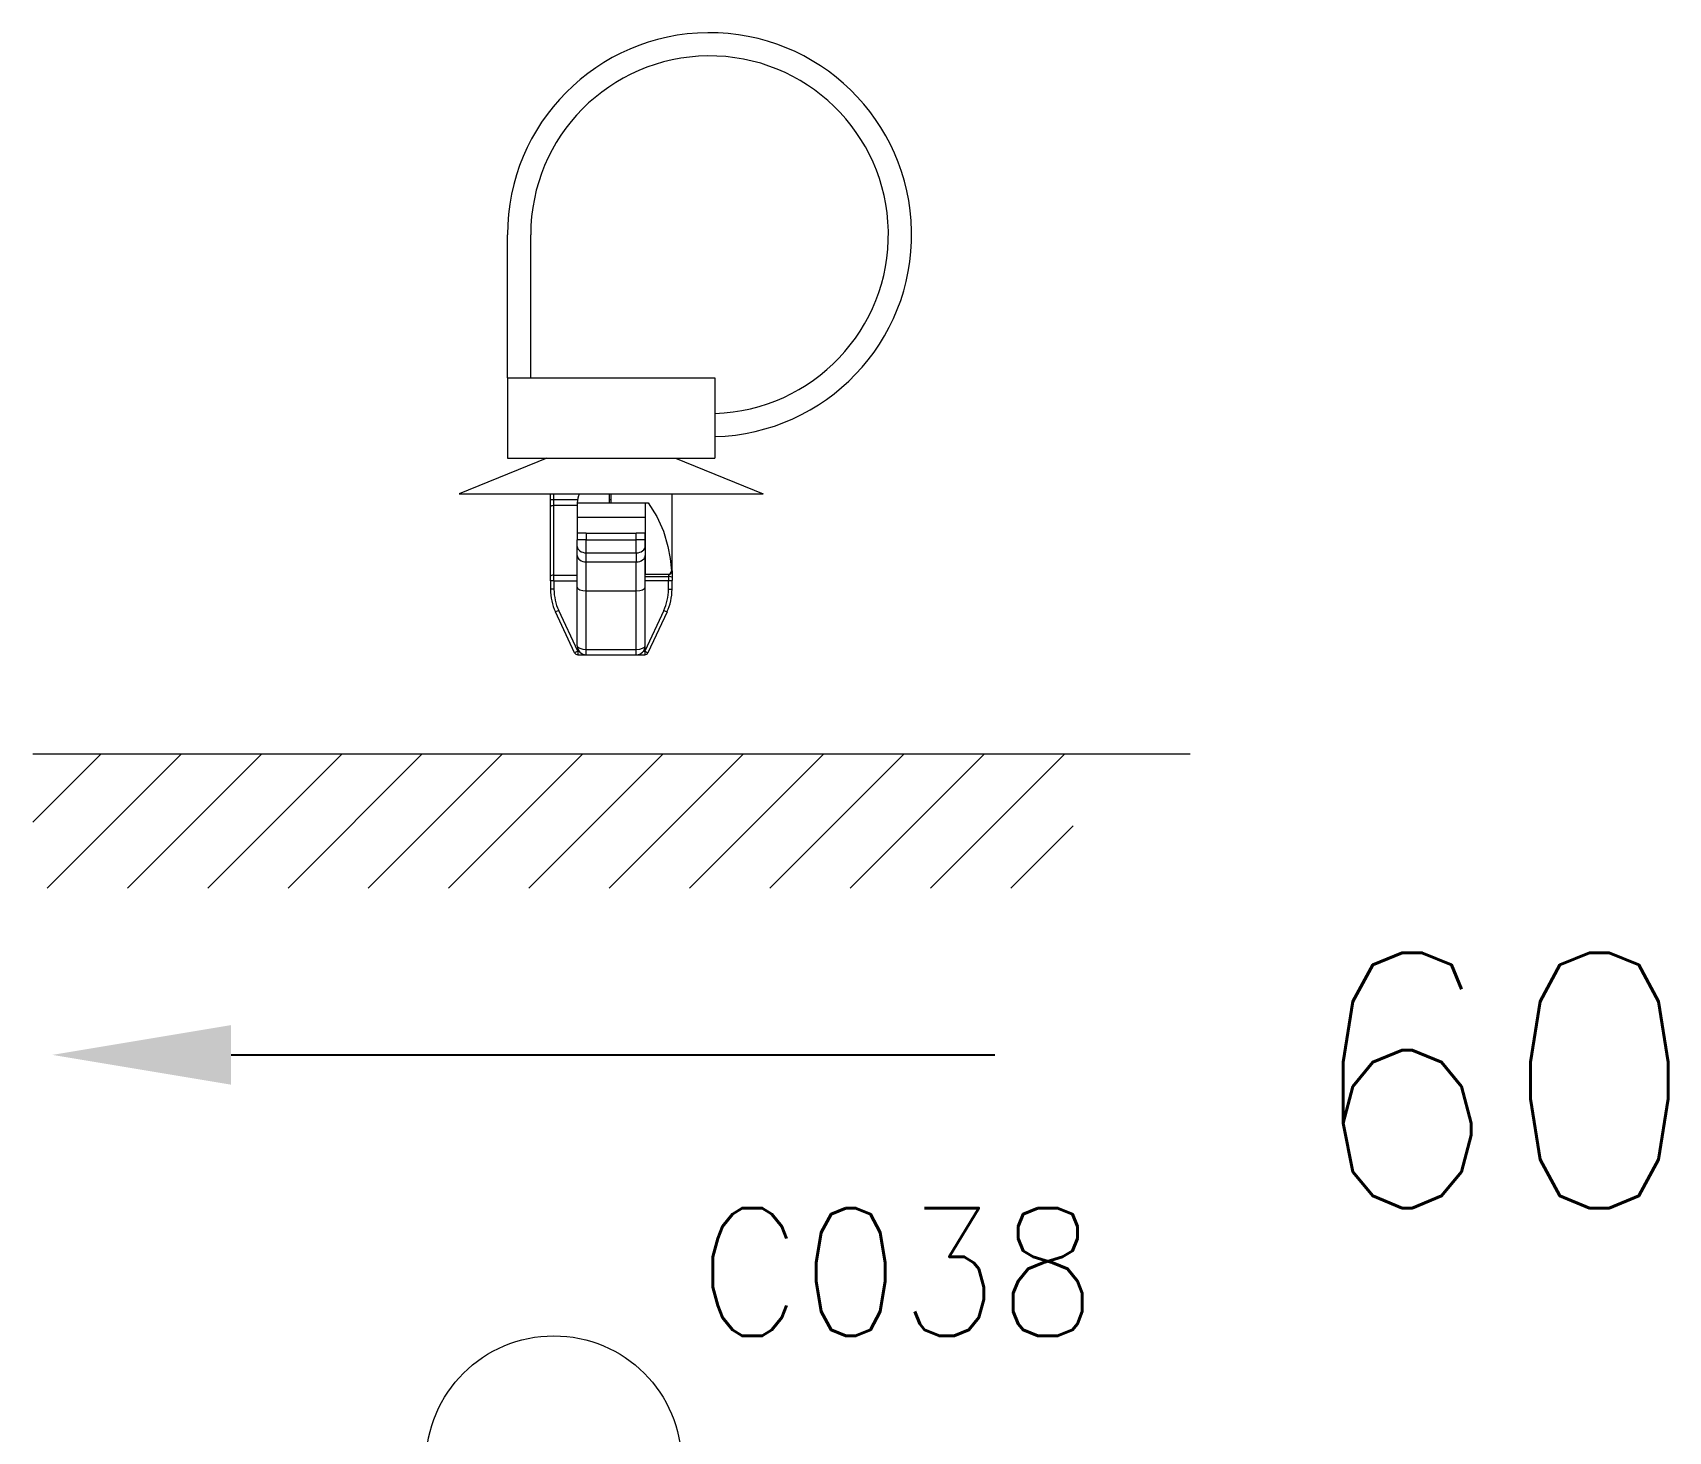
# Model space of a CAD drawing. Header units: inches. Extents: x 47316 to 59086, y 3141 to 11743.
# Drawn here: x 54155.52 to 54187.53, y 10133.24 to 10160.62 of the extents above; entities that cross this region are included whole.
import ezdxf

# ---------------------------------------------------------------- set-up
doc = ezdxf.new("R2010")
doc.units = ezdxf.units.IN
doc.header["$MEASUREMENT"] = 0
doc.styles.get("Standard").update_dxf_attribs({"font": ''})
doc.styles.get('Standard').set_extended_font_data('SimSun')
doc.linetypes.add('_VH_FELT_TAPE', pattern='A,0.4,-0.7,["FELT",Standard,S=0.3,R=0,X=-0.5,Y=-0.15],-0.7', length=1.8)

msp = doc.modelspace()

# ---------------------------------------------------------------- linework, layer by layer
at = {"color": 0, "linetype": 'ByBlock', "lineweight": 15, "ltscale": 0.2}
for p, q in [((54164.815, 10153.87), (54164.815, 10156.67)), ((54165.27, 10153.87), (54165.27, 10156.67))]:
    msp.add_line(p, q, dxfattribs=at)
at = {"color": 0, "linetype": 'ByBlock', "lineweight": 15, "ltscale": 0.289999}
msp.add_line((54164.815, 10153.87), (54168.875, 10153.87), dxfattribs=at)
at = {"color": 0, "linetype": 'ByBlock', "lineweight": 15, "ltscale": 0.1125}
for p, q in [((54164.815, 10153.87), (54164.815, 10152.295)), ((54168.875, 10153.87), (54168.875, 10152.295))]:
    msp.add_line(p, q, dxfattribs=at)
at = {"color": 0, "linetype": 'ByBlock', "lineweight": 15, "ltscale": 0.132311}
for p, q in [((54165.585, 10152.295), (54163.87, 10151.595)), ((54168.105, 10152.295), (54169.82, 10151.595))]:
    msp.add_line(p, q, dxfattribs=at)
at = {"color": 0, "linetype": 'ByBlock', "lineweight": 15, "ltscale": 0.096026}
for p, q in [((54164.815, 10152.295), (54166.16, 10152.295)), ((54167.531, 10152.295), (54168.875, 10152.295))]:
    msp.add_line(p, q, dxfattribs=at)
at = {"color": 0, "linetype": 'ByBlock', "lineweight": 15, "ltscale": 0.097948}
msp.add_line((54166.16, 10152.295), (54167.531, 10152.295), dxfattribs=at)
at = {"color": 0, "linetype": 'ByBlock', "lineweight": 15, "ltscale": 0.425}
msp.add_line((54163.87, 10151.595), (54169.82, 10151.595), dxfattribs=at)
at = {"color": 0, "linetype": 'ByBlock', "lineweight": 15, "ltscale": 0.008443}
for p, q in [((54165.655, 10151.476), (54165.655, 10151.595)), ((54165.725, 10151.476), (54165.725, 10151.595))]:
    msp.add_line(p, q, dxfattribs=at)
at = {"color": 0, "linetype": 'ByBlock', "lineweight": 15, "ltscale": 0.005}
for p, q in [((54165.725, 10151.476), (54165.655, 10151.476)), ((54165.725, 10149.893), (54165.655, 10149.893)), ((54167.965, 10149.898), (54168.035, 10149.898)), ((54165.725, 10149.727), (54165.655, 10149.727)), ((54167.965, 10149.727), (54168.035, 10149.727)), ((54165.817, 10149.313), (54165.754, 10149.283)), ((54167.873, 10149.313), (54167.937, 10149.283)), ((54166.19, 10148.515), (54166.126, 10148.485)), ((54166.19, 10148.515), (54166.19, 10148.445)), ((54167.501, 10148.515), (54167.501, 10148.445)), ((54167.501, 10148.515), (54167.564, 10148.485))]:
    msp.add_line(p, q, dxfattribs=at)
at = {"color": 0, "linetype": 'ByBlock', "lineweight": 15, "ltscale": 0.009488}
msp.add_line((54165.655, 10151.343), (54165.655, 10151.476), dxfattribs=at)
at = {"color": 0, "linetype": 'ByBlock', "lineweight": 15, "ltscale": 0.032832}
msp.add_line((54166.185, 10151.476), (54165.725, 10151.476), dxfattribs=at)
at = {"color": 0, "linetype": 'ByBlock', "lineweight": 15, "ltscale": 0.007906}
msp.add_line((54165.725, 10151.366), (54165.725, 10151.476), dxfattribs=at)
at = {"color": 0, "linetype": 'ByBlock', "lineweight": 15, "ltscale": 0.02}
for p, q in [((54166.18, 10151.42), (54166.18, 10151.14)), ((54167.51, 10151.42), (54167.51, 10151.14))]:
    msp.add_line(p, q, dxfattribs=at)
at = {"color": 0, "linetype": 'ByBlock', "lineweight": 15, "ltscale": 0.095}
for p, q in [((54166.18, 10151.42), (54167.51, 10151.42)), ((54166.18, 10151.14), (54167.51, 10151.14))]:
    msp.add_line(p, q, dxfattribs=at)
at = {"color": 0, "linetype": 'ByBlock', "lineweight": 15, "ltscale": 0.0125}
for p, q in [((54166.81, 10151.42), (54166.81, 10151.595)), ((54166.845, 10151.42), (54166.845, 10151.595)), ((54166.355, 10150.825), (54166.18, 10150.825)), ((54167.51, 10150.825), (54167.335, 10150.825)), ((54166.355, 10150.693), (54166.18, 10150.693)), ((54167.51, 10150.693), (54167.335, 10150.693))]:
    msp.add_line(p, q, dxfattribs=at)
at = {"color": 0, "linetype": 'ByBlock', "lineweight": 15, "ltscale": 0.0025}
msp.add_line((54166.845, 10151.476), (54166.81, 10151.476), dxfattribs=at)
at = {"color": 0, "linetype": 'ByBlock', "lineweight": 15, "ltscale": 0.004339}
msp.add_line((54167.51, 10151.42), (54167.571, 10151.42), dxfattribs=at)
at = {"color": 0, "linetype": 'ByBlock', "lineweight": 15, "ltscale": 0.1}
msp.add_line((54167.51, 10151.42), (54167.51, 10150.02), dxfattribs=at)
at = {"color": 0, "linetype": 'ByBlock', "lineweight": 15}
for p, q in [((54167.571, 10151.42), (54167.738, 10151.15)), ((54167.738, 10151.15), (54167.865, 10150.864)), ((54167.865, 10150.864), (54167.954, 10150.567)), ((54167.954, 10150.567), (54167.999, 10150.33)), ((54167.999, 10150.33), (54168.024, 10150.09))]:
    msp.add_line(p, q, dxfattribs=at)
at = {"color": 0, "linetype": 'ByBlock', "lineweight": 15, "ltscale": 0.107719}
msp.add_line((54168.035, 10150.086), (54168.035, 10151.595), dxfattribs=at)
at = {"color": 0, "linetype": 'ByBlock', "lineweight": 15, "ltscale": 0.097302}
for p, q in [((54165.655, 10149.981), (54165.655, 10151.343)), ((54165.725, 10150.003), (54165.725, 10151.366))]:
    msp.add_line(p, q, dxfattribs=at)
at = {"color": 0, "linetype": 'ByBlock', "lineweight": 15, "ltscale": 0.0325}
for p, q in [((54166.18, 10151.366), (54165.725, 10151.366)), ((54165.725, 10150.003), (54166.18, 10150.003)), ((54165.725, 10149.893), (54166.18, 10149.893)), ((54167.51, 10149.977), (54167.965, 10149.977)), ((54167.51, 10149.898), (54167.965, 10149.898))]:
    msp.add_line(p, q, dxfattribs=at)
at = {"color": 0, "linetype": 'ByBlock', "lineweight": 15, "ltscale": 0.022501}
for p, q in [((54166.18, 10151.14), (54166.18, 10150.825)), ((54167.51, 10151.14), (54167.51, 10150.825))]:
    msp.add_line(p, q, dxfattribs=at)
at = {"color": 0, "linetype": 'ByBlock', "lineweight": 15, "ltscale": 0.009364}
for p, q in [((54166.18, 10150.825), (54166.18, 10150.693)), ((54166.355, 10150.825), (54166.355, 10150.693)), ((54167.335, 10150.693), (54167.335, 10150.825)), ((54167.51, 10150.693), (54167.51, 10150.825))]:
    msp.add_line(p, q, dxfattribs=at)
at = {"color": 0, "linetype": 'ByBlock', "lineweight": 15, "ltscale": 0.07}
for p, q in [((54166.355, 10150.825), (54167.335, 10150.825)), ((54166.355, 10150.693), (54167.335, 10150.693)), ((54166.355, 10150.441), (54167.335, 10150.441)), ((54166.355, 10150.264), (54167.335, 10150.264)), ((54166.355, 10149.697), (54167.335, 10149.697)), ((54166.355, 10148.55), (54167.335, 10148.55)), ((54166.355, 10148.445), (54167.335, 10148.445))]:
    msp.add_line(p, q, dxfattribs=at)
at = {"color": 0, "linetype": 'ByBlock', "lineweight": 15, "ltscale": 0.009006}
for p, q in [((54166.18, 10150.567), (54166.18, 10150.693)), ((54167.51, 10150.567), (54167.51, 10150.693))]:
    msp.add_line(p, q, dxfattribs=at)
at = {"color": 0, "linetype": 'ByBlock', "lineweight": 15, "ltscale": 0.012637}
for p, q in [((54166.18, 10150.39), (54166.18, 10150.567)), ((54166.355, 10150.264), (54166.355, 10150.441)), ((54167.335, 10150.441), (54167.335, 10150.264)), ((54167.51, 10150.567), (54167.51, 10150.39))]:
    msp.add_line(p, q, dxfattribs=at)
at = {"color": 0, "linetype": 'ByBlock', "lineweight": 15, "ltscale": 0.018011}
for p, q in [((54166.355, 10150.441), (54166.355, 10150.693)), ((54167.335, 10150.441), (54167.335, 10150.693))]:
    msp.add_line(p, q, dxfattribs=at)
at = {"color": 0, "linetype": 'ByBlock', "lineweight": 15, "ltscale": 0.04455}
for p, q in [((54166.18, 10149.767), (54166.18, 10150.39)), ((54167.51, 10149.767), (54167.51, 10150.39))]:
    msp.add_line(p, q, dxfattribs=at)
at = {"color": 0, "linetype": 'ByBlock', "lineweight": 15, "ltscale": 0.0405}
for p, q in [((54166.355, 10149.697), (54166.355, 10150.264)), ((54167.335, 10149.697), (54167.335, 10150.264))]:
    msp.add_line(p, q, dxfattribs=at)
at = {"color": 0, "linetype": 'ByBlock', "lineweight": 15, "ltscale": 0.006325}
msp.add_line((54165.655, 10149.893), (54165.655, 10149.981), dxfattribs=at)
at = {"color": 0, "linetype": 'ByBlock', "lineweight": 15, "ltscale": 0.011804}
for p, q in [((54165.655, 10149.893), (54165.655, 10149.727)), ((54165.725, 10149.893), (54165.725, 10149.727))]:
    msp.add_line(p, q, dxfattribs=at)
at = {"color": 0, "linetype": 'ByBlock', "lineweight": 15, "ltscale": 0.007907}
msp.add_line((54165.725, 10149.893), (54165.725, 10150.003), dxfattribs=at)
at = {"color": 0, "linetype": 'ByBlock', "lineweight": 15, "ltscale": 0.031953}
msp.add_line((54167.51, 10150.02), (54167.958, 10150.02), dxfattribs=at)
at = {"color": 0, "linetype": 'ByBlock', "lineweight": 15, "ltscale": 0.003059}
msp.add_line((54167.51, 10149.977), (54167.51, 10150.02), dxfattribs=at)
at = {"color": 0, "linetype": 'ByBlock', "lineweight": 15, "ltscale": 0.000233459}
msp.add_line((54167.51, 10149.973), (54167.51, 10149.977), dxfattribs=at)
at = {"color": 0, "linetype": 'ByBlock', "lineweight": 15, "ltscale": 0.005363}
msp.add_line((54167.51, 10149.898), (54167.51, 10149.973), dxfattribs=at)
at = {"color": 0, "linetype": 'ByBlock', "lineweight": 15, "ltscale": 0.000495148}
msp.add_line((54167.958, 10150.02), (54167.965, 10150.02), dxfattribs=at)
at = {"color": 0, "linetype": 'ByBlock', "lineweight": 15, "ltscale": 9.0198e-05}
msp.add_line((54167.965, 10150.02), (54167.965, 10150.018), dxfattribs=at)
at = {"color": 0, "linetype": 'ByBlock', "lineweight": 15, "ltscale": 0.002986}
msp.add_line((54167.965, 10150.018), (54167.965, 10149.977), dxfattribs=at)
at = {"color": 0, "linetype": 'ByBlock', "lineweight": 15, "ltscale": 0.005597}
msp.add_line((54167.965, 10149.977), (54167.965, 10149.898), dxfattribs=at)
at = {"color": 0, "linetype": 'ByBlock', "lineweight": 15, "ltscale": 0.012206}
for p, q in [((54167.965, 10149.727), (54167.965, 10149.898)), ((54168.035, 10149.727), (54168.035, 10149.898))]:
    msp.add_line(p, q, dxfattribs=at)
at = {"color": 0, "linetype": 'ByBlock', "lineweight": 15, "ltscale": 0.000715637}
msp.add_line((54168.024, 10150.09), (54168.034, 10150.09), dxfattribs=at)
at = {"color": 0, "linetype": 'ByBlock', "lineweight": 15, "ltscale": 0.00896}
msp.add_line((54168.035, 10150.086), (54168.035, 10149.961), dxfattribs=at)
at = {"color": 0, "linetype": 'ByBlock', "lineweight": 15, "ltscale": 0.004477}
msp.add_line((54168.035, 10149.961), (54168.035, 10149.898), dxfattribs=at)
at = {"color": 0, "linetype": 'ByBlock', "lineweight": 15, "ltscale": 0.081943}
for p, q in [((54166.18, 10148.62), (54166.18, 10149.767)), ((54166.355, 10148.55), (54166.355, 10149.697)), ((54167.335, 10148.55), (54167.335, 10149.697)), ((54167.51, 10148.62), (54167.51, 10149.767))]:
    msp.add_line(p, q, dxfattribs=at)
at = {"color": 0, "linetype": 'ByBlock', "lineweight": 15, "ltscale": 0.062942}
for p, q in [((54166.126, 10148.485), (54165.754, 10149.283)), ((54167.937, 10149.283), (54167.564, 10148.485))]:
    msp.add_line(p, q, dxfattribs=at)
at = {"color": 0, "linetype": 'ByBlock', "lineweight": 15, "ltscale": 0.062941}
for p, q in [((54166.19, 10148.515), (54165.817, 10149.313)), ((54167.873, 10149.313), (54167.501, 10148.515))]:
    msp.add_line(p, q, dxfattribs=at)
at = {"color": 0, "linetype": 'ByBlock', "lineweight": 15, "ltscale": 0.007544}
for p, q in [((54166.355, 10148.445), (54166.355, 10148.55)), ((54167.335, 10148.445), (54167.335, 10148.55))]:
    msp.add_line(p, q, dxfattribs=at)
at = {"color": 0, "linetype": 'ByBlock', "lineweight": 15, "ltscale": 0.001816}
for p, q in [((54166.19, 10148.515), (54166.215, 10148.515)), ((54167.475, 10148.515), (54167.501, 10148.515))]:
    msp.add_line(p, q, dxfattribs=at)
at = {"color": 0, "linetype": 'ByBlock', "lineweight": 15, "ltscale": 0.011816}
for p, q in [((54166.19, 10148.445), (54166.355, 10148.445)), ((54167.335, 10148.445), (54167.501, 10148.445))]:
    msp.add_line(p, q, dxfattribs=at)
at = {"color": 0, "lineweight": 15}
for p, q in [((54155.522, 10146.503, 0), (54178.179, 10146.503, 0)), ((54155.522, 10145.165, 0), (54156.861, 10146.503, 0)), ((54155.804, 10143.875, 0), (54158.433, 10146.503, 0)), ((54157.376, 10143.875, 0), (54160.004, 10146.503, 0)), ((54158.948, 10143.875, 0), (54161.576, 10146.503, 0)), ((54160.519, 10143.875, 0), (54163.147, 10146.503, 0)), ((54162.091, 10143.875, 0), (54164.719, 10146.503, 0)), ((54163.662, 10143.875, 0), (54166.29, 10146.503, 0)), ((54165.234, 10143.875, 0), (54167.862, 10146.503, 0)), ((54166.805, 10143.875, 0), (54169.433, 10146.503, 0)), ((54168.377, 10143.875, 0), (54171.005, 10146.503, 0)), ((54169.948, 10143.875, 0), (54172.577, 10146.503, 0)), ((54171.52, 10143.875, 0), (54174.148, 10146.503, 0)), ((54173.091, 10143.875, 0), (54175.72, 10146.503, 0)), ((54174.663, 10143.875, 0), (54175.885, 10145.097, 0))]:
    msp.add_line(p, q, dxfattribs=at)
msp.add_line((54159.405, 10140.611), (54174.353, 10140.611))
at = {"color": 0, "linetype": 'Continuous', "lineweight": 15}
msp.add_circle((54165.721, 10132.61), 2.5, dxfattribs=at)
at = {"color": 0, "linetype": 'ByBlock', "lineweight": 15}
for centre, radius, start, end in [((54168.77, 10156.67), 3.955, 271.5213, 180), ((54168.77, 10156.67), 3.5, 271.7191, 180), ((54166.53, 10151.42), 0.35, 150, 180), ((54167.959, 10150.085), 0.0652, 268.3994, 4.0763), ((54167.965, 10150.089), 0.0699, 270.0574, 0.0573), ((54168.032, 10150.087), 0.00303, 341.1624, 44.3906), ((54166.705, 10149.727), 1.05, 180, 205.0169), ((54166.705, 10149.727), 0.98, 180, 205.0169), ((54166.985, 10149.727), 0.98, 334.9831, 0), ((54166.985, 10149.727), 1.05, 334.9831, 0), ((54166.355, 10148.62), 0.175, 180, 270), ((54167.335, 10148.62), 0.175, 270, 0), ((54166.19, 10148.515), 0.07, 205.0169, 270), ((54167.501, 10148.515), 0.07, 270, 334.9831)]:
    msp.add_arc(centre, radius, start, end, dxfattribs=at)
for centre, major_axis, ratio, start_param, end_param in [((54165.725, 10151.343), (0.07, 0), 0.316228, 1.570796, 3.141593), ((54166.355, 10150.567), (0.175, 0), 0.720438, 3.141593, 4.712389), ((54167.335, 10150.567), (0.175, 0), 0.720438, 4.712389, 6.283185), ((54166.355, 10150.39), (0.175, 0), 0.720438, 3.141593, 4.712389), ((54167.335, 10150.39), (0.175, 0), 0.720438, 4.712389, 6.283185), ((54165.725, 10149.981), (0.07, 0), 0.316228, 1.570796, 3.141593), ((54167.965, 10150.086), (-0.07, 0), 0.97071, 1.570796, 3.141593), ((54167.965, 10149.961), (-0.07, 0), 0.22389, 3.141593, 4.712389), ((54166.355, 10149.767), (0.175, 0), 0.396439, 3.141593, 4.712389), ((54167.335, 10149.767), (0.175, 0), 0.396439, 4.712389, 6.283185), ((54166.355, 10148.62), (0.175, 0), 0.396439, 3.141593, 4.712389), ((54167.335, 10148.62), (0.175, 0), 0.396439, 4.712389, 6.283185)]:
    msp.add_ellipse(centre, major_axis=major_axis, ratio=ratio, start_param=start_param, end_param=end_param, dxfattribs=at)
msp.add_solid([(54159.405, 10140.028), (54155.905, 10140.611), (54159.405, 10141.194)])

# ---------------------------------------------------------------- texts
at = {"color": 7, "linetype": '_VH_FELT_TAPE', "lineweight": 18, "ltscale": 5, "insert": (54180.398, 10142.61), "char_height": 5, "width": 8.57143, "attachment_point": 1}
msp.add_mtext('\\Fromans.shx;\\W0.9000000000;\\T1.0000000000;\\o\\l60', dxfattribs=at)
at = {"color": 21, "linetype": 'Continuous', "lineweight": 15, "insert": (54168.543, 10137.61), "char_height": 2.5, "width": 8.67857, "attachment_point": 1}
msp.add_mtext('\\Fromans.shx;\\W0.9000000000;\\T1.0000000000;\\o\\lC038', dxfattribs=at)

doc.saveas('drawing.dxf')
